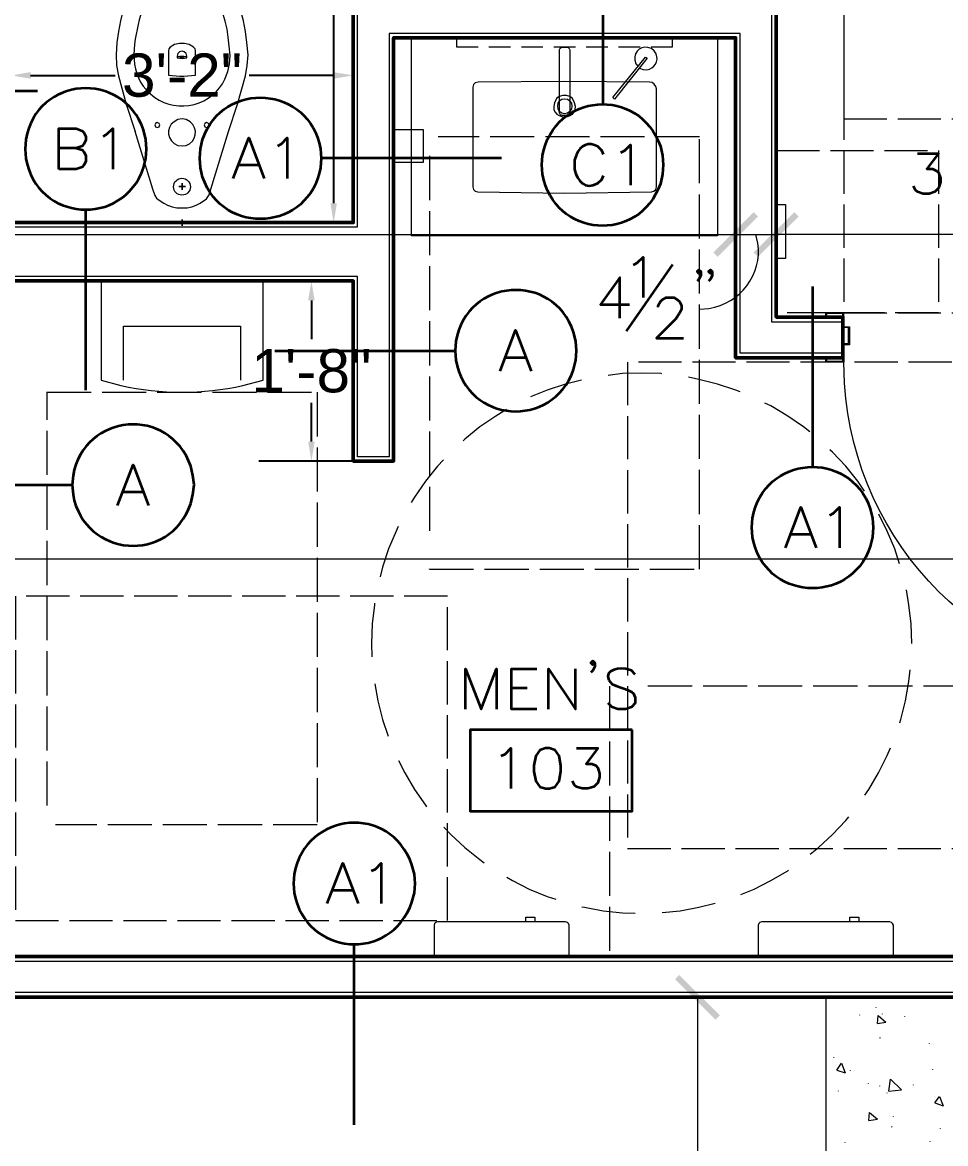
# Model space of a CAD drawing. Header units: inches. Extents: x 5 to 516, y -193 to 129.
# Drawn here: x 68.35 to 76.9, y 63.27 to 73.65 of the extents above; entities that cross this region are included whole.
import ezdxf

# ---------------------------------------------------------------- set-up
doc = ezdxf.new("R2010")
doc.units = ezdxf.units.IN
doc.header["$MEASUREMENT"] = 0
doc.linetypes.add('PDF_IMPORT', pattern=[1, 0.8, -0.2])
for name, color, linetype in [('Highlight', 210, 'Continuous'), ('PDF_Geometry', 7, 'Continuous'), ('PDF_Solid Fills', 7, 'Continuous')]:
    doc.layers.add(name, color=color, linetype=linetype)
doc.styles.get("Standard").update_dxf_attribs({"font": 'arial.ttf'})
doc.dimstyles.get("Standard").update_dxf_attribs({"dimtxt": 0.4, "dimasz": 0.18, "dimexe": 0.18, "dimexo": 0.0625, "dimgap": 0.09, "dimtad": 0, "dimtih": 1, "dimtoh": 1, "dimdec": 4, "dimlfac": 12, "dimzin": 0, "dimdsep": 46, "dimlunit": 4, "dimtxsty": 'Standard', "dimcen": 0.09, "dimadec": 3, "dimazin": 0, "dimtfac": 1, "dimtdec": 4, "dimtofl": 0, "dimtmove": 0, "dimatfit": 3, "dimfxl": 1, "dimtolj": 1, "dimtzin": 0, "dimarcsym": 0})

# ---------------------------------------------------------------- blocks, each defined once
blk = doc.blocks.new('*D56')
at = {"layer": 'Defpoints', "color": 0, "transparency": 16777216}
for p in [(68.247, 73.156), (71.414, 73.156), (71.414, 73.156)]:
    blk.add_point(p, dxfattribs=at)
at = {"layer": 'Highlight', "color": 0, "lineweight": -2, "transparency": 16777216}
for p, q in [((68.247, 73.219), (68.247, 73.336)), ((71.414, 73.219), (71.414, 73.336)), ((68.427, 73.156), (69.209, 73.156)), ((71.234, 73.156), (70.452, 73.156))]:
    blk.add_line(p, q, dxfattribs=at)
at = {"layer": 'Highlight', "color": 0, "transparency": 16777216}
for points in [[(68.427, 73.186), (68.427, 73.126), (68.247, 73.156)], [(71.234, 73.186), (71.234, 73.126), (71.414, 73.156)]]:
    blk.add_solid(points, dxfattribs=at)
at = {"layer": 'Highlight', "color": 0, "transparency": 16777216, "insert": (69.83, 73.156), "char_height": 0.4, "attachment_point": 5}
blk.add_mtext('\\A1;3\'-2"', dxfattribs=at)
blk = doc.blocks.new('*D57')
at = {"layer": 'Defpoints', "color": 0, "transparency": 16777216}
for p in [(71.233, 77.794), (71.233, 71.794), (71.233, 71.794)]:
    blk.add_point(p, dxfattribs=at)
at = {"layer": 'Highlight', "color": 0, "lineweight": -2, "transparency": 16777216}
for p, q in [((71.17, 77.794), (71.053, 77.794)), ((71.233, 77.614), (71.233, 75.089)), ((71.233, 71.974), (71.233, 74.5)), ((71.17, 71.794), (71.053, 71.794))]:
    blk.add_line(p, q, dxfattribs=at)
at = {"layer": 'Highlight', "color": 0, "transparency": 16777216}
for points in [[(71.203, 77.614), (71.263, 77.614), (71.233, 77.794)], [(71.203, 71.974), (71.263, 71.974), (71.233, 71.794)]]:
    blk.add_solid(points, dxfattribs=at)
at = {"layer": 'Highlight', "color": 0, "transparency": 16777216, "insert": (71.233, 74.794), "char_height": 0.4, "attachment_point": 5}
blk.add_mtext("\\A1;6'", dxfattribs=at)
blk = doc.blocks.new('*D60')
at = {"layer": 'Defpoints', "color": 0, "transparency": 16777216}
for p in [(71.027, 71.254), (71.027, 71.254), (71.027, 69.588)]:
    blk.add_point(p, dxfattribs=at)
at = {"layer": 'Highlight', "color": 0, "lineweight": -2, "transparency": 16777216}
for p, q in [((70.965, 71.254), (70.847, 71.254)), ((71.027, 71.074), (71.027, 70.715)), ((71.027, 69.768), (71.027, 70.127)), ((70.965, 69.588), (70.847, 69.588))]:
    blk.add_line(p, q, dxfattribs=at)
at = {"layer": 'Highlight', "color": 0, "transparency": 16777216}
for points in [[(70.997, 71.074), (71.057, 71.074), (71.027, 71.254)], [(70.997, 69.768), (71.057, 69.768), (71.027, 69.588)]]:
    blk.add_solid(points, dxfattribs=at)
at = {"layer": 'Highlight', "color": 0, "transparency": 16777216, "insert": (71.027, 70.421), "char_height": 0.4, "attachment_point": 5}
blk.add_mtext('\\A1;1\'-8"', dxfattribs=at)

msp = doc.modelspace()

# ---------------------------------------------------------------- hatches: boundary and pattern name
at = {"layer": 'PDF_Solid Fills', "transparency": 33554559}
for points in [[(74.7869653, 71.477672), (75.1202987, 71.8910054), (74.7469653, 71.517672)], [(75.1202987, 71.8910018), (74.7869705, 71.4776736), (75.1603038, 71.851007), (75.1203038, 71.891007)], [(75.5369705, 71.8510018), (75.4969654, 71.891007), (75.1202987, 71.5176736), (75.1603003, 71.477672), (75.160314, 71.4776888), (75.1603472, 71.4777217), (75.1603038, 71.4776685)]]:
    msp.add_hatch(color=256, dxfattribs=at).paths.add_polyline_path(points)

# ---------------------------------------------------------------- linework, layer by layer
at = {"layer": 'Highlight'}
msp.add_line((71.4136316, 69.587674), (70.54009, 69.587674), dxfattribs=at)
at = {"layer": 'PDF_Geometry', "lineweight": 9}
for points in [[(47.1636314, 57.5843381), (52.0369652, 57.5843381), (52.0369652, 59.751005), (52.3302985, 59.751005), (52.3302985, 57.5843381), (79.3303006, 57.5843381), (79.3303006, 64.6710053), (61.8702992, 64.6710053), (61.8702992, 82.6276734)], [(68.2036331, 71.7543392), (71.4536334, 71.7543392), (71.4536334, 77.837673), (71.0803, 77.837673), (71.0803, 78.1276731), (71.7469667, 78.1276731), (71.7469667, 74.171006), (74.9969669, 74.171006), (74.9969669, 77.127673), (75.9469674, 77.127673), (75.9469674, 76.8376729), (75.286967, 76.8376729), (75.286967, 70.8776725), (75.9469674, 70.8776725), (75.9469674, 70.5876724), (74.9969669, 70.5876724), (74.9969669, 73.5443394), (71.7469667, 73.5443394), (71.7469667, 69.6276724), (71.4536334, 69.6276724), (71.4536334, 71.2943392), (68.2036331, 71.2943392)], [(68.2036331, 64.9610053), (79.3303006, 64.9610053), (79.3303006, 70.5876724), (78.9636336, 70.5876724), (78.9636336, 70.8776725), (80.0803007, 70.8776725), (80.0803007, 69.4610057), (83.4836348, 69.4610057), (83.4836348, 69.0043389), (80.0803007, 69.0043389), (80.0803007, 68.8576723), (79.6402999, 68.8576723), (79.6402999, 64.3876716), (80.0803007, 64.3876716), (80.0803007, 52.921006)]]:
    msp.add_lwpolyline(points, dxfattribs=at)
at = {"layer": 'PDF_Geometry', "lineweight": 50}
for points in [[(68.2469647, 71.7943409), (71.4136316, 71.7943409), (71.4136316, 77.7943414), (71.0802983, 77.7943414), (71.0802983, 78.171008), (71.7869651, 78.171008), (71.7869651, 74.2110078), (74.953632, 74.2110078), (74.953632, 77.171008), (75.9469657, 77.171008), (75.9469657, 76.7943413), (75.3302986, 76.7943413), (75.3302986, 70.9210075), (75.9469657, 70.9210075), (75.9469657, 70.5443408), (74.953632, 70.5443408), (74.953632, 73.504341), (71.7869651, 73.504341), (71.7869651, 69.587674), (71.4136316, 69.587674), (71.4136316, 71.2543408), (68.2469647, 71.2543408)], [(68.2469647, 65.0043403), (79.2869657, 65.0043403), (79.2869657, 70.5443408), (78.9636319, 70.5443408), (78.9636319, 70.9210075), (80.1202991, 70.9210075), (80.1202991, 69.5043407), (83.5269664, 69.5043407), (83.5269664, 68.9610074), (80.1202991, 68.9610074), (80.1202991, 68.8143407)], [(51.9969635, 59.7943383), (52.3702968, 59.7943383), (52.3702968, 57.6276714), (79.2869657, 57.6276714), (79.2869657, 64.627672), (61.8302975, 64.627672)]]:
    msp.add_lwpolyline(points, dxfattribs=at)
at = {"layer": 'PDF_Geometry', "linetype": 'PDF_IMPORT', "lineweight": 15, "ltscale": 0.5}
for points in [[(78.9536323, 72.7543409), (78.9536323, 76.7543396), (75.9536321, 76.7543413), (75.9536321, 72.7543393), (78.9536323, 72.7543409)], [(78.9536323, 70.9610058), (78.9536323, 74.9610078), (75.9536321, 74.9610061), (75.9536321, 70.9610075), (78.9536323, 70.9610058)], [(76.8303004, 72.4610059), (76.8303004, 70.9610058), (75.3303003, 70.9610058), (75.3303003, 72.4610059), (76.8303004, 72.4610059)], [(78.9536323, 66.0043404), (78.9536323, 70.5043408), (73.9536319, 70.5043408), (73.9536319, 66.0043404), (78.9536323, 66.0043404)], [(72.2869651, 68.3376739), (68.2869664, 68.3376739), (68.2869648, 65.3376737), (72.2869667, 65.3376737), (72.2869651, 68.3376739)]]:
    msp.add_lwpolyline(points, dxfattribs=at)
at = {"layer": 'PDF_Geometry', "lineweight": 35}
for points in [[(73.7236378, 74.561002), (73.7236378, 72.891002)], [(68.4903, 73.0110073), (66.8202999, 73.0110073)], [(68.6902987, 72.2876729), (68.6902987, 72.6643396), (68.8502987, 72.6643396), (68.903632, 72.6443396), (68.9202987, 72.6276729), (68.9402987, 72.5910062), (68.9402987, 72.5576729), (68.9202987, 72.5210062), (68.903632, 72.5010062), (68.8502987, 72.4843396), (68.6902987, 72.4843396)], [(69.1003058, 72.5910041), (69.1336391, 72.6110041), (69.1903058, 72.6643374), (69.1903058, 72.2876707)], [(69.4736364, 72.3010054), (69.4936364, 72.3876721), (69.5003031, 72.4743387), (69.4936364, 72.5643387), (69.4736364, 72.6510054)], [(68.3836363, 72.5643387), (68.3769697, 72.4743387), (68.3836363, 72.3876721)], [(70.0203034, 72.2143387), (70.0003034, 72.3010054), (69.9936367, 72.3910054), (70.0003034, 72.4776721), (70.0203034, 72.5643387)], [(70.3036343, 72.2010029), (70.4469677, 72.5776696), (70.590301, 72.2010029)], [(70.7169712, 72.5043409), (70.7503045, 72.5243409), (70.8036379, 72.5776743), (70.8036379, 72.2010076)], [(73.8903045, 72.4443366), (73.9269712, 72.4610032), (73.9803045, 72.5143366), (73.9803045, 72.1410032)], [(74.2569688, 72.5010046), (74.2769688, 72.4143379), (74.2836355, 72.3276712), (74.2769688, 72.2410046), (74.2569688, 72.1543379)], [(68.8503058, 72.4843417), (68.9036391, 72.4676751), (68.9203058, 72.4476751), (68.9403058, 72.4143417), (68.9403058, 72.3610084), (68.9203058, 72.3243417), (68.9036391, 72.307675), (68.8503058, 72.287675), (68.6903057, 72.287675)], [(71.1103035, 72.4776721), (71.1169701, 72.3910054), (71.1103035, 72.3010054)], [(73.1669687, 72.2410046), (73.1603021, 72.3276712), (73.1669687, 72.4143379)], [(73.4803042, 72.4243374), (73.4636376, 72.371004), (73.4636376, 72.2843374)], [(73.7303042, 72.4243374), (73.7136376, 72.461004), (73.6769709, 72.4976707)], [(76.6369682, 72.4343404), (76.8303015, 72.4343404), (76.7236348, 72.291007), (76.7769682, 72.291007), (76.8136348, 72.2743404), (76.8303015, 72.2576737), (76.8503015, 72.2043403), (76.8503015, 72.1676737), (76.8303015, 72.1143403), (76.7969682, 72.0776737), (76.7436348, 72.061007), (76.6903015, 72.061007), (76.6369682, 72.0776737), (76.6169682, 72.0943403), (76.6003015, 72.131007)], [(70.3569655, 72.3276712), (70.5369655, 72.3276712)], [(72.7869651, 72.3910054), (71.1169651, 72.3910054)], [(73.6769709, 72.1576707), (73.7136376, 72.1943374), (73.7303042, 72.231004)], [(68.9402987, 70.2443377), (68.9402987, 71.9143378)], [(74.0069698, 71.4043381), (74.0436365, 71.4210048), (74.0969699, 71.4743381), (74.0969699, 71.1010048)], [(73.9436357, 70.7910026), (74.3736357, 71.4076693)], [(73.8803015, 70.9110061), (73.8803015, 71.2876728), (73.7036349, 71.0376728), (73.9703015, 71.0376728)], [(74.6303016, 71.341004), (74.6136349, 71.3243373), (74.5969683, 71.341004), (74.6136349, 71.3576706), (74.6303016, 71.341004), (74.6303016, 71.3043373), (74.6136349, 71.271004), (74.5969683, 71.251004)], [(74.7369707, 71.341004), (74.7203041, 71.3243373), (74.7036374, 71.341004), (74.7203041, 71.3576706), (74.7369707, 71.341004), (74.7369707, 71.3043373), (74.7203041, 71.271004), (74.7036374, 71.251004)], [(75.6636337, 71.2043395), (75.6636337, 69.5343394)], [(74.2369707, 71.0110072), (74.2369707, 71.0276739), (74.2569707, 71.0643405), (74.2736373, 71.0810072), (74.310304, 71.1010072), (74.380304, 71.1010072), (74.4169707, 71.0810072), (74.4336374, 71.0643405), (74.4536374, 71.0276739), (74.4536374, 70.9943405), (74.4336374, 70.9576739), (74.400304, 70.9043405), (74.220304, 70.7243405), (74.470304, 70.7243405)], [(72.7736323, 70.4210074), (72.9169657, 70.7976741), (73.060299, 70.4210074)], [(73.4536376, 70.4343399), (73.4736376, 70.5210066), (73.4803042, 70.6076733), (73.4736376, 70.6976733), (73.4536376, 70.7810066)], [(72.3636375, 70.6976733), (72.3569709, 70.6076733), (72.3636375, 70.5210066)], [(70.686969, 70.6076733), (72.3569691, 70.6076733)], [(72.8303001, 70.5476689), (73.0069668, 70.5476689)], [(69.2336337, 69.1776737), (69.376967, 69.5543404), (69.5203004, 69.1776737)], [(69.9102988, 69.194336), (69.9302988, 69.2776694), (69.9402988, 69.3676694), (69.9302988, 69.4543361), (69.9102988, 69.5410027)], [(68.8202987, 69.4543361), (68.813632, 69.3676694), (68.8202987, 69.2776694)], [(67.1436338, 69.3676694), (68.8136339, 69.3676694)], [(69.2869649, 69.304342), (69.4669649, 69.304342)], [(75.4136336, 68.784336), (75.556967, 69.1610027), (75.7003003, 68.784336)], [(75.8269705, 69.087674), (75.8603039, 69.107674), (75.9136372, 69.1610073), (75.9136372, 68.7843406)], [(76.2003012, 69.1476718), (76.2203012, 69.0610051), (76.2269679, 68.9743385), (76.2203012, 68.8843385), (76.2003012, 68.7976718)], [(75.1103011, 68.8843385), (75.1036345, 68.9743385), (75.1103011, 69.0610051)], [(75.4669716, 68.9110043), (75.6469716, 68.9110043)], [(73.6503007, 67.7210086), (73.6303007, 67.7043419), (73.613634, 67.7210086), (73.6303007, 67.7410086), (73.6503007, 67.7210086), (73.6503007, 67.6876752), (73.6303007, 67.6510085), (73.613634, 67.6310085)], [(72.4536318, 67.2943389), (72.4536318, 67.6676722), (72.5969651, 67.2943389), (72.7402985, 67.6676722), (72.7402985, 67.2943389)], [(73.1136348, 67.2943389), (72.8803015, 67.2943389), (72.8803015, 67.6676722), (73.1136348, 67.6676722)], [(73.2203012, 67.2943389), (73.2203012, 67.6676722), (73.4703012, 67.2943389), (73.4703012, 67.6676722)], [(74.0236324, 67.6143394), (73.9902991, 67.6510061), (73.9369658, 67.6676728)], [(73.8102991, 67.5243394), (73.8469658, 67.5076728), (73.9536324, 67.4710061), (73.9902991, 67.4543394), (74.0069658, 67.4376728), (74.0236324, 67.4010061), (74.0236324, 67.3476727), (73.9902991, 67.3110061), (73.9369658, 67.2943394), (73.8636324, 67.2943394), (73.8102991, 67.3110061), (73.7736324, 67.3476727)], [(72.8803015, 67.4910009), (73.0236348, 67.4910009)], [(72.7836353, 66.8610028), (72.820302, 66.8776695), (72.8736353, 66.9310028), (72.8736353, 66.5576694)], [(73.4803042, 66.9310033), (73.6769709, 66.9310033), (73.5703042, 66.78767), (73.6236376, 66.78767), (73.6603042, 66.7710033), (73.6769709, 66.7510033), (73.6936376, 66.69767), (73.6936376, 66.6643366), (73.6769709, 66.6110033), (73.6403042, 66.5743366), (73.5869709, 66.55767), (73.5336376, 66.55767), (73.4803042, 66.5743366), (73.4636376, 66.5910033), (73.4436376, 66.62767)], [(71.1736363, 65.4943374), (71.3169696, 65.8676707), (71.460303, 65.4943374)], [(71.5836366, 65.7976686), (71.6203033, 65.8143352), (71.6736366, 65.8676686), (71.6736366, 65.4943352)], [(70.8669704, 65.7676699), (70.8603037, 65.6810032), (70.8669704, 65.5943366)], [(71.9569705, 65.5076699), (71.9803038, 65.5943366), (71.9869705, 65.6810032), (71.9803038, 65.7676699), (71.9569705, 65.8543366)], [(71.2269675, 65.6176691), (71.4069675, 65.6176691)], [(71.4236363, 63.4476724), (71.4236363, 65.1176725)]]:
    msp.add_lwpolyline(points, dxfattribs=at)
at = {"layer": 'PDF_Geometry', "lineweight": 15}
for points in [[(69.2269654, 73.4610039), (69.2202988, 73.3476705)], [(69.936969, 73.4176711), (69.896969, 73.4410044), (69.8536356, 73.4510044), (69.806969, 73.4510044), (69.7603023, 73.4410044), (69.7203023, 73.4176711)], [(70.4402988, 73.3476705), (70.4302988, 73.4610039)], [(69.2203009, 73.3476705), (69.2236342, 73.2476705), (69.2403009, 73.1510038)], [(69.7036316, 73.3843391), (69.7036316, 73.1576724), (69.8102982, 73.1476724)], [(69.7203009, 73.4176711), (69.7069676, 73.4010044), (69.7036343, 73.3843377)], [(69.8736348, 73.3176711), (69.8736348, 73.3343377), (69.8669682, 73.3576711), (69.8503015, 73.3743377), (69.8303015, 73.3810044), (69.8069682, 73.3743377), (69.7903015, 73.3576711), (69.7836348, 73.3343377)], [(69.8736348, 73.3210049), (69.8736348, 73.3243383), (69.8703015, 73.3243383), (69.8669682, 73.3276716), (69.8536348, 73.3276716), (69.8469682, 73.3310049), (69.8103015, 73.3310049), (69.8036348, 73.3276716), (69.7903015, 73.3276716), (69.7869682, 73.3243383), (69.7836348, 73.3243383), (69.7836348, 73.3210049)], [(69.7836351, 73.3343377), (69.7836351, 73.3176711)], [(69.8469649, 73.1476724), (69.9536316, 73.1576724), (69.9536316, 73.3843391), (69.9502982, 73.4010058), (69.9369649, 73.4176724)], [(70.0802999, 72.0510056), (70.0969666, 72.104339), (70.2602999, 72.6376724), (70.3436332, 72.8910057), (70.4169666, 73.1510057), (70.4336332, 73.2476725), (70.4402999, 73.3476724)], [(73.3203039, 73.3810025), (73.3236373, 73.3876692), (73.3236373, 73.3943358), (73.3269706, 73.4010025), (73.3303039, 73.4076692), (73.3403039, 73.4176692), (73.3936373, 73.4176692)], [(73.3203039, 73.3810014), (73.3203039, 72.8243347), (73.3436373, 72.8110014), (73.3703039, 72.8043347), (73.3969706, 72.8110014), (73.4203039, 72.8243347)], [(73.3936343, 73.4176711), (73.400301, 73.4176711)], [(73.4202999, 73.3810025), (73.4202999, 72.8243358)], [(73.420301, 73.3876711), (73.420301, 73.3810044)], [(74.2169709, 73.3543388), (74.2003043, 73.3843388), (74.1736376, 73.4043388)], [(69.7836351, 73.3176751), (69.8303018, 73.3110085), (69.8736351, 73.3176751)], [(69.8169706, 73.3243383), (69.8136373, 73.3243383), (69.8136373, 73.3210049), (69.8169706, 73.3210049)], [(69.8403039, 73.3210049), (69.8436373, 73.3210049), (69.8436373, 73.3243383), (69.8403039, 73.3243383)], [(74.0203043, 73.2976721), (74.0303043, 73.2643388), (74.0503043, 73.2376721)], [(69.2403001, 73.1510084), (69.3136334, 72.8910084), (69.3969668, 72.6376751)], [(69.8103007, 73.1476719), (69.8469673, 73.1476719)], [(74.0636376, 73.2243388), (74.0969709, 73.2110055), (74.1303043, 73.2076721)], [(72.5203025, 73.0476691), (72.5203025, 72.1243357)], [(72.5703039, 73.0943407), (72.5436372, 73.087674), (72.5269705, 73.0710074), (72.5203039, 73.047674)], [(74.1569671, 73.0943407), (73.3636337, 73.1010074), (72.5703004, 73.0943407)], [(74.2203013, 73.0310065), (74.2136346, 73.0543399), (74.2003013, 73.0743399), (74.1803013, 73.0910065), (74.156968, 73.0943399)], [(74.2203013, 72.124336), (74.2203013, 73.0310027)], [(73.3203039, 72.961006), (73.2969706, 72.941006)], [(73.3203039, 72.917671), (73.3069706, 72.897671), (73.3036373, 72.8710044), (73.3069706, 72.847671), (73.3203039, 72.8243377)], [(73.4202999, 72.961006), (73.3869665, 72.971006), (73.3536332, 72.971006), (73.3202999, 72.961006)], [(73.4202999, 72.917671), (73.3969665, 72.9343377), (73.3702999, 72.937671), (73.3436332, 72.9343377), (73.3202999, 72.917671)], [(73.4202999, 72.917668), (73.4336332, 72.897668), (73.4369665, 72.8710014), (73.4336332, 72.847668), (73.4202999, 72.8243347), (73.4202999, 72.8143347), (73.4169665, 72.807668), (73.4136332, 72.8010014), (73.4102999, 72.797668), (73.4069665, 72.7910014), (73.4036332, 72.787668), (73.4002999, 72.787668), (73.3936332, 72.7843347)], [(73.4436373, 72.941006), (73.4203039, 72.961006)], [(73.3469695, 72.7843363), (73.3403029, 72.7876697), (73.3369695, 72.7876697), (73.3336362, 72.791003), (73.3303029, 72.7976697), (73.3269695, 72.801003), (73.3236362, 72.8076697), (73.3236362, 72.8143363), (73.3203029, 72.8243363)], [(69.9036332, 72.7276743), (69.8669665, 72.7476743), (69.8302999, 72.7543409), (69.7902999, 72.7476743), (69.7569665, 72.7276743)], [(73.3936343, 72.7843363), (73.3469676, 72.7843363)], [(69.6003034, 72.014339), (69.57697, 72.0510056), (69.5603034, 72.104339), (69.39697, 72.6376724)], [(69.7902999, 72.5076742), (69.8302999, 72.5043409), (69.8669665, 72.5076742)], [(72.5203025, 72.124336), (72.5269692, 72.1010027), (72.5436359, 72.084336), (72.5669692, 72.0776693)], [(74.1736365, 72.0776712), (74.1969699, 72.0843379), (74.2136365, 72.1010046), (74.2203032, 72.1243379)], [(69.6003058, 72.0143371), (69.6603058, 71.9743371)], [(69.9969725, 71.9743371), (70.0569725, 72.0143371)], [(70.0569709, 72.0143371), (70.0803042, 72.0510037)], [(72.5669673, 72.0776712), (73.3703007, 72.0676712), (74.1736341, 72.0776712)], [(62.203631, 71.6843403), (74.953632, 71.6843403), (75.3302987, 71.6843403)], [(79.2869657, 71.6843403), (75.3302986, 71.6843403)], [(75.7869654, 70.9210075), (75.7869654, 70.9610075)], [(75.9536321, 70.9610058), (75.7869654, 70.9610058)], [(75.7936391, 70.5376738), (75.7936391, 70.5110071), (75.9469724, 70.5110071), (75.9469724, 70.6743405), (75.9969724, 70.6743405), (75.9969724, 70.8243405), (75.9469724, 70.8243405), (75.9469724, 70.9543405), (75.7936391, 70.9543405), (75.7936391, 70.9276738)], [(75.9536321, 70.8310077), (75.9536321, 70.9610077)], [(75.7869675, 70.9210075), (75.8169676, 70.9210075), (75.8169676, 70.9276741)], [(75.8169676, 70.9276738), (75.7936342, 70.9276738)], [(69.2869649, 70.3376741), (69.2869649, 70.8376741), (70.3702983, 70.8376741), (70.3702983, 70.3376741)], [(75.9536367, 70.8310077), (76.00697, 70.8310077), (76.00697, 70.664341), (75.9536367, 70.664341)], [(75.9536321, 70.731005), (75.9536321, 70.7343383)], [(75.9536321, 70.664341), (75.9536321, 70.504341)], [(75.7936386, 70.5376727), (75.8169719, 70.5376727)], [(75.8169676, 70.5376727), (75.8169676, 70.5443394)], [(73.526969, 70.3376741), (73.3803023, 70.3010074), (73.2103023, 70.2443407), (73.0536356, 70.1810074)], [(74.2703027, 70.394335), (74.263636, 70.3976684), (74.083636, 70.4010017), (73.9069693, 70.3976684), (73.773636, 70.3810017)], [(74.9969669, 70.2276684), (74.9569669, 70.244335), (74.7869669, 70.3010017), (74.6136336, 70.344335), (74.5169669, 70.364335)], [(75.6403047, 69.8576732), (75.5803047, 69.9043399), (75.4369713, 70.0043399), (75.2803046, 70.0976732), (75.223638, 70.1243399)], [(72.8336367, 70.0643383), (72.7336367, 70.0043383), (72.58697, 69.9043383), (72.44697, 69.7910049), (72.4303033, 69.7743383)], [(72.2503033, 69.6010068), (72.1936366, 69.5410068), (72.0836366, 69.4010068), (71.9803033, 69.2543401), (71.9503033, 69.2043401)], [(76.1469711, 69.3110016), (76.0836378, 69.4010016), (75.9736378, 69.5410016), (75.8503044, 69.6710017), (75.8269711, 69.6910017)], [(76.4703015, 68.6376753), (76.4269681, 68.7776753), (76.3569681, 68.9410086), (76.2803015, 69.0976753)], [(71.8303, 68.9843414), (71.8103, 68.9410081), (71.7403, 68.7776748), (71.6836333, 68.6076747), (71.6636333, 68.5176747)], [(62.203631, 68.6843401), (79.2869657, 68.6843401)], [(72.1202984, 68.5876739), (72.1202984, 68.5910073)], [(76.583637, 67.901008), (76.5769703, 68.081008), (76.5569703, 68.2576747), (76.533637, 68.3976747)], [(71.6103022, 68.2743398), (71.6103022, 68.2576731), (71.5903022, 68.0810064), (71.5836355, 67.9010064), (71.5869688, 67.7776731)], [(76.4736381, 67.1676706), (76.4836381, 67.1976706), (76.5269714, 67.3710039), (76.5569714, 67.5476706), (76.5703047, 67.6576706)], [(71.6136388, 67.5276695), (71.6403054, 67.3710028), (71.6836388, 67.1976695), (71.7369721, 67.0443361)], [(76.1503009, 66.497674), (76.1869676, 66.5510074), (76.2769676, 66.7043407), (76.3569676, 66.8643407), (76.3869676, 66.9343407)], [(71.8336366, 66.8176746), (71.8903033, 66.7043413), (71.9803033, 66.5510079), (72.0836366, 66.4043412), (72.0936366, 66.3910079)], [(75.6436345, 65.9510024), (75.7203011, 66.0143358), (75.8503012, 66.1343358), (75.9736345, 66.2643358), (76.0003012, 66.2976691)], [(72.2536331, 66.2010025), (72.3169665, 66.1343358), (72.4469665, 66.0143358), (72.5869665, 65.9010024), (72.6269665, 65.8710024)], [(75.0003035, 65.5776707), (75.1236369, 65.6276707), (75.2803036, 65.7076707), (75.4369702, 65.7976707), (75.4436369, 65.8043374)], [(72.8369665, 65.737671), (72.8869665, 65.707671), (73.0436332, 65.627671), (73.2102999, 65.5610043), (73.2902999, 65.5343376)], [(73.5303056, 65.4643352), (73.5536389, 65.4610019), (73.7269723, 65.4276685), (73.9069723, 65.4076685), (74.023639, 65.4043352)], [(74.2736325, 65.411004), (74.4402991, 65.4276707), (74.6136325, 65.461004), (74.7636325, 65.4976707)], [(73.0102996, 65.3243341), (73.0102996, 65.3676674), (73.0936329, 65.3676674), (73.0936329, 65.3243341)], [(76.0102998, 65.3243341), (76.0102998, 65.3676674), (76.0936332, 65.3676674), (76.0936332, 65.3243341)], [(74.9769678, 64.627672), (74.2236344, 64.627672)], [(74.6003062, 64.627672), (74.6003062, 57.6276714)], [(76.8103012, 64.6243354), (76.8103012, 64.6276687)], [(76.2536334, 64.5310059), (76.2536334, 64.5343392)], [(76.1036361, 64.4610053), (76.1036361, 64.4643386)], [(76.266966, 64.3843354), (76.2736326, 64.4576687), (76.3436326, 64.3976687)], [(76.3136378, 64.4710083), (76.3136378, 64.4743416)], [(76.5203028, 64.4476725), (76.5203028, 64.4510058)], [(76.266973, 64.3843384), (76.3436397, 64.3976717)], [(76.290302, 64.2510037), (76.290302, 64.254337)], [(76.7469671, 64.2010023), (76.7469671, 64.2043356)], [(75.8636391, 64.0710042), (75.8636391, 64.0743375)], [(75.8903063, 63.9543397), (75.9336397, 64.017673), (75.966973, 63.927673)], [(75.8903047, 63.9543389), (75.9669714, 63.9276722)], [(76.016973, 63.9510023), (76.016973, 63.9543356)], [(76.7803058, 63.9576687), (76.7803058, 63.961002)], [(76.1836397, 63.8310072), (76.1836397, 63.8343405)], [(76.2869654, 63.8043416), (76.2869654, 63.8076749)], [(76.3703015, 63.7576722), (76.3869681, 63.8710055), (76.4903015, 63.7710055)], [(76.6003064, 63.8143378), (76.6003064, 63.8176711)], [(75.9069673, 63.75767), (75.9069673, 63.7610034)], [(76.356966, 63.7410006), (76.356966, 63.744334)], [(76.3702988, 63.75767), (76.4902988, 63.7710034)], [(76.7969701, 63.6510052), (76.8403034, 63.7110052), (76.8736367, 63.6243386)], [(76.7969684, 63.6510077), (76.8736351, 63.624341)], [(76.1869692, 63.4876678), (76.1936359, 63.5610012), (76.2669692, 63.5010012)], [(76.1869695, 63.4876708), (76.2669695, 63.5010041)], [(76.4136337, 63.5210028), (76.4136337, 63.5243361)], [(76.4003009, 63.4276732), (76.4003009, 63.4310066)], [(76.8503064, 63.4143405), (76.8503064, 63.4176738)], [(75.9669716, 63.2843356), (75.9669716, 63.2876689)], [(76.7536335, 63.291002), (76.7536335, 63.2943353)]]:
    msp.add_lwpolyline(points, dxfattribs=at)
for points in [[(69.4702987, 73.0576708), (69.5202988, 73.0010041), (69.5769654, 72.9510041, 0.4572948983), (70.2269655, 73.1210041), (70.2536321, 73.1910041), (70.2702988, 73.2643374), (70.2736321, 73.3410041), (70.2669655, 73.4276708), (70.2569655, 73.5110041)], [(74.6236352, 70.9943378), (74.7069685, 71.0010045, 0.4105788131), (75.1603019, 71.6043379), (75.1403019, 71.6843379)], [(78.9536323, 67.5043405), (78.8069657, 67.5043405), (78.8069657, 70.5043408), (78.9536323, 70.5043408), (78.9536323, 67.5043405), (78.7569656, 67.5110071, -0.3764526697), (75.9602987, 70.3076741), (75.9536321, 70.5043408), (75.7869654, 70.5043408), (75.7869654, 70.5443391), (75.8169654, 70.5443391)]]:
    msp.add_lwpolyline(points, format="xyb", dxfattribs=at)
for points in [[(74.7869653, 73.504341), (74.7869653, 71.6710075), (71.9536317, 71.6710075), (71.9536317, 73.504341)], [(74.1336382, 73.3143385), (73.8336381, 72.9376718), (73.8169715, 72.9510052), (74.1203048, 73.3243385)], [(69.6003058, 72.721009), (69.5836391, 72.711009), (69.5769725, 72.6976756), (69.5836391, 72.6810089), (69.6003058, 72.6743423), (69.6169725, 72.6810089), (69.6236391, 72.6976756), (69.6169725, 72.711009)], [(70.0569709, 72.721009), (70.0403042, 72.711009), (70.0336376, 72.6976756), (70.0403042, 72.6810089), (70.0569709, 72.6743423), (70.0736376, 72.6810089), (70.0803042, 72.6976756), (70.0736376, 72.711009)], [(72.0603009, 72.6543382), (72.0603009, 72.3510049), (71.7869675, 72.3510049), (71.7869675, 72.6543382)], [(69.800302, 72.1276726), (69.860302, 72.1276726)], [(69.8302999, 72.1576704), (69.8302999, 72.0976704)], [(74.953632, 72.061007), (74.953632, 71.9343403)], [(75.3303003, 72.061007), (75.3303003, 71.9343403)], [(75.3303003, 71.4610059), (75.3303003, 71.9610059), (75.4136336, 71.9610059), (75.4136336, 71.4610059)], [(69.800302, 71.7943392), (69.860302, 71.7943392)], [(69.8302999, 71.8243371), (69.8302999, 71.7643371)], [(73.4136335, 65.0043403), (73.4136335, 65.2943403), (73.4069668, 65.311007), (73.3969668, 65.321007), (73.3803001, 65.3243403), (72.1936334, 65.3243403), (72.1769667, 65.321007), (72.1669667, 65.311007), (72.1636334, 65.2943403), (72.1636334, 65.0043403)], [(76.4136337, 65.0043403), (76.4136337, 65.2943403), (76.4069671, 65.311007), (76.3969671, 65.321007), (76.3803004, 65.3243403), (75.1936337, 65.3243403), (75.176967, 65.321007), (75.1669669, 65.311007), (75.1636336, 65.2943403), (75.1636336, 65.0043403)], [(75.7869654, 64.627672), (75.7869654, 57.6276714), (79.2869657, 57.6276714), (79.2869657, 64.627672)]]:
    msp.add_lwpolyline(points, close=True, dxfattribs=at)
at = {"layer": 'PDF_Geometry', "linetype": 'PDF_IMPORT', "lineweight": 15, "ltscale": 0.25}
msp.add_lwpolyline([(72.3702984, 73.504341), (72.3702984, 73.4210077), (74.3703062, 73.4210077), (74.3703062, 73.504341)], dxfattribs=at)
at = {"layer": 'PDF_Geometry', "linetype": 'PDF_IMPORT', "lineweight": 15, "ltscale": 0.51}
for points in [[(72.1202984, 68.5876739), (74.6203002, 68.5876739), (74.6202986, 72.5876729), (72.2003049, 72.5876743)], [(72.1202984, 72.4110046), (72.1202984, 68.8410067)], [(68.5802998, 66.4010079), (68.5802998, 70.2276719)], [(68.5802998, 70.2243386), (71.0803016, 70.2243386), (71.0803, 66.2243396), (68.6569697, 66.2243382)], [(73.7869652, 67.5043405), (73.7869652, 65.0043354), (77.786971, 65.0043403), (77.7869655, 67.4243408)], [(77.6103027, 67.5043405), (74.0436381, 67.5043405)]]:
    msp.add_lwpolyline(points, dxfattribs=at)
at = {"layer": 'PDF_Geometry', "lineweight": 15}
msp.add_lwpolyline([(70.3936332, 70.2876741), (70.5802999, 70.3376741), (70.5802999, 71.2543408), (69.0802998, 71.2543408), (69.0802998, 70.3376741), (69.2636332, 70.2876741, 0.1089233093)], format="xyb", close=True, dxfattribs=at)
at = {"layer": 'PDF_Geometry', "lineweight": 35}
for points in [[(73.9969669, 67.1010066), (72.4969667, 67.1010066), (72.4969667, 66.3510065), (73.9969669, 66.3510065)], [(73.1936356, 66.9310033), (73.1403023, 66.9143367), (73.1036356, 66.8610033), (73.086969, 66.7710033), (73.086969, 66.71767), (73.1036356, 66.62767), (73.1403023, 66.5743366), (73.1936356, 66.55767), (73.2303023, 66.55767), (73.2836356, 66.5743366), (73.3203023, 66.62767), (73.336969, 66.71767), (73.336969, 66.7710033), (73.3203023, 66.8610033), (73.2836356, 66.9143367), (73.2303023, 66.9310033)]]:
    msp.add_lwpolyline(points, close=True, dxfattribs=at)
at = {"layer": 'PDF_Geometry', "lineweight": 15}
msp.add_circle((69.8288671, 72.1262401), 0.0781126, dxfattribs=at)
for points in [[(70.4302988, 73.4610039), (70.3074655, 74.590615), (69.3515765, 74.5912817), (69.2269654, 73.4610039)], [(70.2569655, 73.5110041), (70.2202433, 73.8848375), (69.8881877, 74.4511709), (69.5469654, 73.9410042)], [(69.4569654, 73.7510042), (69.3955765, 73.5447264), (69.3248543, 73.243893), (69.4702987, 73.0576708)], [(74.1736376, 73.4043388), (74.0894709, 73.4457833), (74.0095265, 73.3816166), (74.0203043, 73.2976721)], [(73.400301, 73.4176711), (73.4145787, 73.4046155), (73.4110232, 73.4048933), (73.420301, 73.3876711)], [(74.1303043, 73.2076721), (74.2002487, 73.2193388), (74.2488043, 73.2875055), (74.2169709, 73.3543388)], [(69.8403039, 73.3243383), (69.8325262, 73.3243383), (69.8247484, 73.3243383), (69.8169706, 73.3243383)], [(69.8169706, 73.3210049), (69.8247484, 73.3210049), (69.8325262, 73.3210049), (69.8403039, 73.3210049)], [(73.2969706, 72.941006), (73.1608595, 72.7156171), (73.581304, 72.720506), (73.4436373, 72.941006)], [(69.7569665, 72.7276743), (69.6734665, 72.6715076), (69.689411, 72.5477854), (69.7902999, 72.5076742)], [(69.8669665, 72.5076742), (69.9642443, 72.541952), (69.9840777, 72.6665631), (69.9036332, 72.7276743)], [(69.6603058, 71.9743371), (69.7448614, 71.9145037), (69.9124169, 71.9145037), (69.9969725, 71.9743371)]]:
    msp.add_open_spline(points, degree=3, dxfattribs=at)
at = {"layer": 'PDF_Geometry', "lineweight": 35}
for points in [[(69.4736364, 72.6510054), (69.280692, 73.2088388), (68.4844697, 73.1472277), (68.3836363, 72.5643387)], [(70.0203034, 72.5643387), (70.2132479, 73.1222277), (71.0094701, 73.060561), (71.1103035, 72.4776721)], [(73.1669687, 72.4143379), (73.271302, 72.9991157), (74.0599132, 73.0621158), (74.2569688, 72.5010046)], [(73.6769709, 72.4976707), (73.5943042, 72.5467263), (73.5145264, 72.5101152), (73.4803042, 72.4243374)], [(68.3836363, 72.3876721), (68.4844697, 71.8047831), (69.280692, 71.7431165), (69.4736364, 72.3010054)], [(71.1103035, 72.3010054), (71.0094701, 71.7181165), (70.2132479, 71.6564498), (70.0203034, 72.2143387)], [(74.2569688, 72.1543379), (74.0599688, 71.5912823), (73.2713575, 71.6546156), (73.1669687, 72.2410046)], [(73.4636376, 72.2843374), (73.4846376, 72.1781707), (73.5639153, 72.0937818), (73.6769709, 72.1576707)], [(73.4536376, 70.7810066), (73.263582, 71.3401178), (72.4675819, 71.2845622), (72.3636375, 70.6976733)], [(72.3636375, 70.5210066), (72.4669708, 69.9365621), (73.2576931, 69.8776732), (73.4536376, 70.4343399)], [(69.9102988, 69.5410027), (69.7140765, 70.101725), (68.922132, 70.0341139), (68.8202987, 69.4543361)], [(75.1103011, 69.0610051), (75.2110233, 69.6440607), (76.0074123, 69.7050052), (76.2003012, 69.1476718)], [(68.8202987, 69.2776694), (68.9262431, 68.6943916), (69.7173543, 68.6315582), (69.9102988, 69.194336)], [(76.2003012, 68.7976718), (76.0074123, 68.2403384), (75.2109678, 68.3012828), (75.1103011, 68.8843385)], [(73.9369658, 67.6676728), (73.8405769, 67.6827283), (73.7015769, 67.634395), (73.8102991, 67.5243394)], [(71.9569705, 65.8543366), (71.7571927, 66.4165588), (70.9767482, 66.3512255), (70.8669704, 65.7676699)], [(70.8669704, 65.5943366), (70.9768594, 65.0089476), (71.757526, 64.9437254), (71.9569705, 65.5076699)]]:
    msp.add_open_spline(points, degree=3, dxfattribs=at)
at = {"layer": 'PDF_Solid Fills', "lineweight": 35, "transparency": 33554559}
for points in [[(74.8069713, 64.4610053), (74.3936379, 64.7943387), (74.4303046, 64.8343387)], [(74.7669729, 64.4210069), (74.8069729, 64.4610069), (74.3936395, 64.7943403)]]:
    msp.add_solid(points, dxfattribs=at)

# ---------------------------------------------------------------- dimensions: what is measured, and where the dimension line sits
at = {"layer": 'Highlight'}
for base, p1, p2, picture, middle in [((71.2329524, 71.7943409), (71.2329524, 77.7943414), (71.2329524, 71.7943409), '*D57', (71.2329524, 74.7943412)), ((71.0271533, 71.2543408), (71.0271533, 69.587674), (71.0271533, 71.2543408), '*D60', (71.0271533, 70.4210074))]:
    dim = msp.add_linear_dim(base=base, p1=p1, p2=p2, angle=270, dimstyle='Standard', dxfattribs=at)
    dim.commit()
    dim.dimension.update_dxf_attribs({"geometry": picture, "text_midpoint": middle})
dim = msp.add_linear_dim(base=(71.4136316, 73.1562734), p1=(68.2469647, 73.1562734), p2=(71.4136316, 73.1562734), dimstyle='Standard', dxfattribs=at)
dim.commit()
dim.dimension.update_dxf_attribs({"geometry": '*D56', "text_midpoint": (69.8302982, 73.1562734)})

doc.saveas('drawing.dxf')
